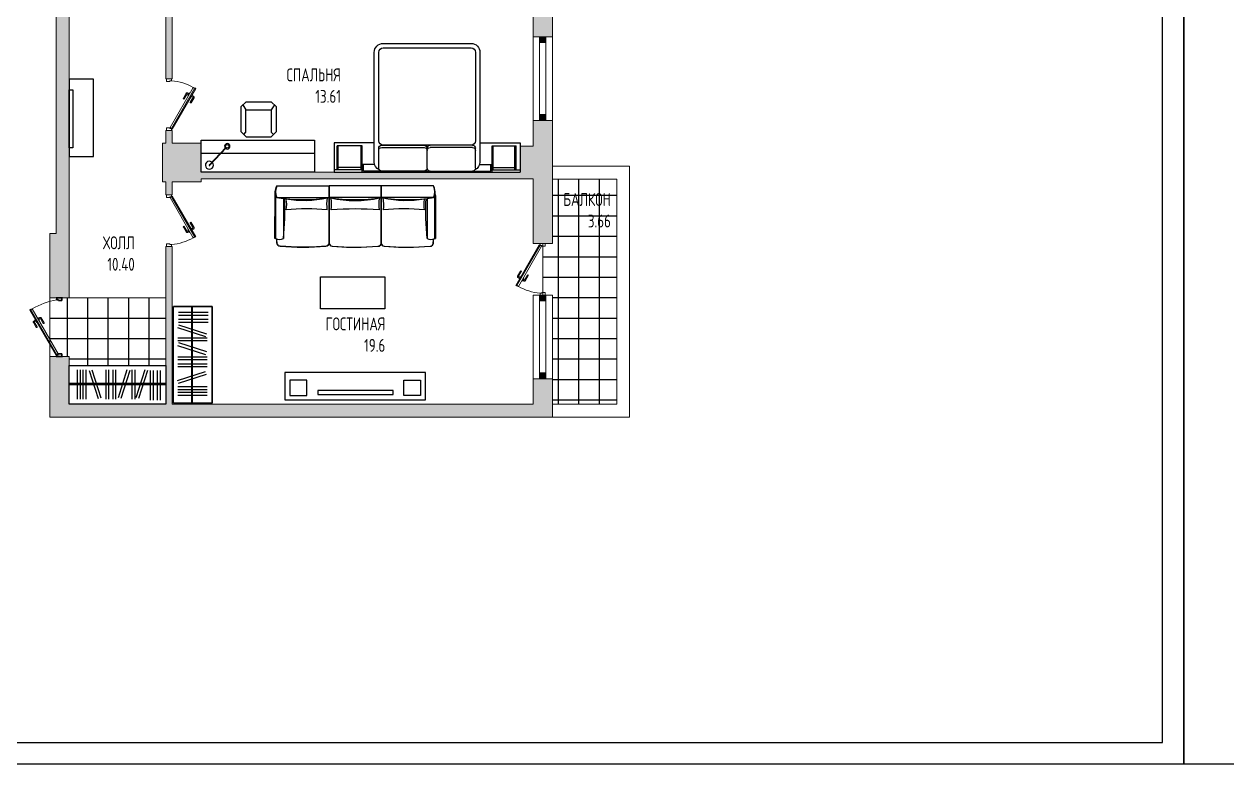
# Model space of a CAD drawing. Header units: millimetres. Extents: x -7516 to 14738, y -3327 to 3625.
# Drawn here: x 3750 to 4030, y 2436.8 to 2609.1 of the extents above; entities that cross this region are included whole.
import ezdxf

# ---------------------------------------------------------------- set-up
doc = ezdxf.new("R2010")
doc.units = ezdxf.units.MM
doc.header["$LTSCALE"] = 1.5
for name, color, linetype in [('КАНАЛЫ', 253, 'Continuous'), ('кафель', 9, 'Continuous'), ('МЕБЕЛЬ ОСНОВ', 7, 'Continuous'), ('Основные тонкие', 7, 'Continuous'), ('ПАРКЕТ', 9, 'Continuous')]:
    doc.layers.add(name, color=color, linetype=linetype)
for name, color, linetype, lineweight in [('новый план', 6, 'Continuous', 30), ('ОКНА', 130, 'Continuous', 30), ('ОКОННЫЕ ПРОЕМЫ', 20, 'Continuous', 30), ('СТЕНЫ', 30, 'Continuous', 30)]:
    doc.layers.add(name, color=color, linetype=linetype, lineweight=lineweight)
doc.styles.add('style1', font='txt.shx', dxfattribs={"width": 0.7, "height": 2.5})
pattern_1 = [(90, (-3193.185, -1840.9045), (-4.7625, 0), []), (180, (-3193.185, -1840.9045), (-3e-16, -4.7625), [])]

# ---------------------------------------------------------------- blocks, each defined once
blk = doc.blocks.new('дверь800')
at = {"color": 7, "lineweight": 5}
for p, q in [((6137.271, 2944.105), (6137.271, 2943.605)), ((6137.471, 2944.055), (6137.271, 2944.055)), ((6137.271, 2944.055), (6137.271, 2943.654)), ((6137.42, 2943.781), (6137.42, 2943.654)), ((6137.421, 2943.781), (6137.471, 2943.781)), ((6137.421, 2943.649), (6137.487, 2943.763)), ((6137.471, 2943.781), (6137.471, 2944.055)), ((6137.487, 2943.763), (6140.597, 2941.968)), ((6141.071, 2943.781), (6141.071, 2944.055)), ((6141.071, 2944.055), (6141.271, 2944.055)), ((6141.121, 2943.781), (6141.071, 2943.781)), ((6141.122, 2943.781), (6141.122, 2943.654)), ((6141.271, 2944.105), (6141.271, 2943.605)), ((6141.271, 2944.055), (6141.271, 2943.654)), ((6137.271, 2943.654), (6137.42, 2943.654)), ((6137.379, 2943.594), (6137.413, 2943.654)), ((6137.379, 2943.594), (6140.532, 2941.774)), ((6137.413, 2943.654), (6140.566, 2941.833)), ((6141.271, 2943.654), (6141.122, 2943.654)), ((6139.805, 2941.906), (6139.42, 2942.128)), ((6139.84, 2941.977), (6139.459, 2942.196)), ((6140.111, 2942.447), (6139.731, 2942.666)), ((6140.155, 2942.513), (6139.77, 2942.735)), ((6139.802, 2942.168), (6139.814, 2942.188)), ((6140.055, 2942.021), (6139.802, 2942.168)), ((6139.911, 2942.101), (6139.84, 2941.977)), ((6139.98, 2942.061), (6139.906, 2941.933)), ((6139.915, 2942.363), (6139.928, 2942.387)), ((6139.928, 2942.387), (6140.182, 2942.24)), ((6140.039, 2942.323), (6140.111, 2942.447)), ((6140.067, 2942.042), (6140.055, 2942.021)), ((6140.108, 2942.283), (6140.182, 2942.411)), ((6140.108, 2942.283), (6140.142, 2942.342)), ((6140.182, 2942.24), (6140.168, 2942.216)), ((6140.531, 2941.853), (6140.597, 2941.968)), ((6140.566, 2941.833), (6140.532, 2941.774))]:
    blk.add_line(p, q, dxfattribs=at)
blk.add_circle((6137.442, 2943.729), 0.0212, dxfattribs=at)
blk.add_arc((6137.083, 2943.986), 4.053, 330.12865, 355.29627, dxfattribs=at)
for centre, major_axis, start_param, end_param in [((6139.44, 2942.162), (-0.0102, 0.0381), 5.497787, 8.63938), ((6139.75, 2942.7), (-0.0102, 0.0381), 5.497787, 8.63938), ((6139.842, 2941.97), (-0.0192, 0.0715), 2.356194, 3.926991), ((6140.118, 2942.448), (-0.0715, -0.0192), 2.356194, 3.926991)]:
    blk.add_ellipse(centre, major_axis=major_axis, ratio=1, start_param=start_param, end_param=end_param, dxfattribs=at)
blk = doc.blocks.new('дверь наружный')
at = {"color": 0}
for p, q in [((6145.733, 3000.616), (6145.733, 3000.116)), ((6145.933, 3000.567), (6145.733, 3000.567)), ((6145.733, 3000.567), (6145.733, 3000.165)), ((6145.733, 3000.165), (6145.882, 3000.165)), ((6145.882, 3000.292), (6145.882, 3000.165)), ((6145.933, 3000.292), (6145.933, 3000.567)), ((6150.083, 3000.292), (6150.083, 3000.567)), ((6150.083, 3000.567), (6150.283, 3000.567)), ((6150.134, 3000.292), (6150.134, 3000.165)), ((6150.283, 3000.165), (6150.134, 3000.165)), ((6150.283, 3000.616), (6150.283, 3000.116)), ((6150.283, 3000.567), (6150.283, 3000.165))]:
    blk.add_line(p, q, dxfattribs=at)
at = {"color": 0, "lineweight": 9}
for p, q in [((6145.84, 3000.105), (6145.875, 3000.165)), ((6145.84, 3000.105), (6149.369, 2998.068)), ((6145.883, 3000.292), (6145.933, 3000.292)), ((6145.883, 3000.161), (6145.949, 3000.275)), ((6145.949, 3000.275), (6149.434, 2998.262)), ((6150.133, 3000.292), (6150.083, 3000.292)), ((6148.688, 2998.89), (6148.308, 2999.11)), ((6148.732, 2998.956), (6148.348, 2999.178)), ((6148.492, 2998.806), (6148.506, 2998.83)), ((6148.506, 2998.83), (6148.759, 2998.684)), ((6148.617, 2998.766), (6148.688, 2998.89)), ((6148.685, 2998.727), (6148.759, 2998.855)), ((6148.685, 2998.727), (6148.719, 2998.786)), ((6148.382, 2998.349), (6147.997, 2998.571)), ((6148.417, 2998.42), (6148.037, 2998.64)), ((6148.379, 2998.611), (6148.391, 2998.631)), ((6148.633, 2998.465), (6148.379, 2998.611)), ((6148.489, 2998.544), (6148.417, 2998.42)), ((6148.557, 2998.505), (6148.483, 2998.376)), ((6148.645, 2998.485), (6148.633, 2998.465)), ((6148.759, 2998.684), (6148.746, 2998.66)), ((6149.368, 2998.148), (6149.434, 2998.262))]:
    blk.add_line(p, q, dxfattribs=at)
at = {"color": 0, "lineweight": 0}
for p, q in [((6145.875, 3000.165), (6149.403, 2998.128)), ((6149.403, 2998.128), (6149.369, 2998.068))]:
    blk.add_line(p, q, dxfattribs=at)
at = {"color": 0}
blk.add_circle((6145.904, 3000.24), 0.0212, dxfattribs=at)
at = {"color": 0, "lineweight": 0}
blk.add_arc((6144.991, 3000.976), 5.206, 328.58926, 351.04465, dxfattribs=at)
at = {"color": 0, "lineweight": 9}
for centre, major_axis, start_param, end_param in [((6148.328, 2999.144), (-0.0102, 0.0381), 5.497787, 8.63938), ((6148.695, 2998.892), (-0.0715, -0.0192), 2.356194, 3.926991), ((6148.017, 2998.606), (-0.0102, 0.0381), 5.497787, 8.63938), ((6148.419, 2998.413), (-0.0192, 0.0715), 2.356194, 3.926991)]:
    blk.add_ellipse(centre, major_axis=major_axis, ratio=1, start_param=start_param, end_param=end_param, dxfattribs=at)
blk = doc.blocks.new('ЩШШ')
for p, q in [((4815.26, 2999.62), (4845.16, 2999.62)), ((4815.26, 2994.87), (4815.26, 2999.62)), ((4819.78, 2999.24), (4815.26, 2999.24)), ((4815.74, 2999.24), (4815.74, 2995.34)), ((4815.93, 2999.24), (4815.93, 2995.34)), ((4819.59, 2998.86), (4815.93, 2998.86)), ((4819.59, 2999.24), (4819.59, 2995.34)), ((4819.78, 2999.62), (4819.78, 2998.39)), ((4819.78, 2999.24), (4819.78, 2995.34)), ((4830.21, 2999.43), (4819.97, 2999.43)), ((4819.97, 2999.43), (4819.97, 2998.39)), ((4822.43, 2998.96), (4822.43, 2995.75)), ((4822.91, 2999.43), (4829.73, 2999.43)), ((4830.21, 2999.43), (4840.44, 2999.43)), ((4830.21, 2998.96), (4830.21, 2995.56)), ((4830.21, 2998.96), (4830.21, 2995.56)), ((4837.99, 2998.96), (4837.99, 2995.75)), ((4840.44, 2999.43), (4840.44, 2998.39)), ((4840.64, 2999.62), (4840.64, 2998.39)), ((4840.64, 2999.24), (4840.64, 2995.34)), ((4840.64, 2999.24), (4845.16, 2999.24)), ((4840.83, 2999.24), (4840.83, 2995.34)), ((4840.83, 2998.86), (4844.32, 2998.86)), ((4844.32, 2999.24), (4844.32, 2995.34)), ((4844.51, 2999.24), (4844.51, 2995.34)), ((4845.16, 2994.87), (4845.16, 2999.62)), ((4821.79, 2998.39), (4819.78, 2998.39)), ((4821.72, 2997.95), (4821.72, 2980.34)), ((4838.63, 2998.39), (4840.64, 2998.39)), ((4838.7, 2980.34), (4838.7, 2997.95)), ((4821.72, 2994.87), (4815.26, 2994.87)), ((4819.78, 2995.34), (4815.74, 2995.34)), ((4822.91, 2995.62), (4829.73, 2995.62)), ((4822.91, 2995.28), (4829.73, 2995.28)), ((4837.27, 2995.28), (4823.15, 2995.28)), ((4837.51, 2995.62), (4830.69, 2995.62)), ((4837.51, 2995.28), (4830.69, 2995.28)), ((4838.7, 2994.87), (4845.16, 2994.87)), ((4840.64, 2995.34), (4844.51, 2995.34)), ((4822.43, 2994.56), (4822.43, 2980.34)), ((4837.99, 2980.34), (4837.99, 2994.56)), ((4823.15, 2979.62), (4837.27, 2979.62)), ((4823.15, 2978.91), (4837.27, 2978.91))]:
    blk.add_line(p, q)
for centre, radius, start, end in [((4823.15, 2997.95), 1.43, 116.1111, 180), ((4822.91, 2998.96), 0.476, 90, 180), ((4829.73, 2998.96), 0.476, 0, 90), ((4830.69, 2998.96), 0.476, 90, 180), ((4837.51, 2998.96), 0.476, 0, 90), ((4837.27, 2997.95), 1.43, 0, 63.8889), ((4822.91, 2996.1), 0.476, 180, 270), ((4822.91, 2995.75), 0.476, 180, 270), ((4823.15, 2994.56), 0.714, 90, 180), ((4829.73, 2996.1), 0.476, 270, 0), ((4829.73, 2995.75), 0.476, 270, 0), ((4830.69, 2996.1), 0.476, 180, 270), ((4830.69, 2995.75), 0.476, 180, 270), ((4837.27, 2994.56), 0.714, 0, 90), ((4837.51, 2996.1), 0.476, 270, 0), ((4837.51, 2995.75), 0.476, 270, 0), ((4823.15, 2980.34), 1.43, 180, 270), ((4823.15, 2980.34), 0.714, 180, 270), ((4837.27, 2980.34), 0.714, 270, 0), ((4837.27, 2980.34), 1.43, 270, 0)]:
    blk.add_arc(centre, radius, start, end)
blk = doc.blocks.new('ММ07 950х2490')
for p, q in [((-1205, 923), (-1196, 948)), ((-1196, 948), (-384, 948)), ((-1196, 948), (-384, 948)), ((-384, 948), (-384, 124)), ((-384, 124), (-384, 948)), ((426, 948), (-384, 948)), ((426, 948), (-384, 948)), ((-384, 948), (-384, 124)), ((-384, 124), (-384, 948)), ((1238, 948), (426, 948)), ((1238, 948), (426, 948)), ((426, 948), (426, 124)), ((426, 62), (426, 948)), ((426, 60), (426, 948)), ((426, 124), (426, 948)), ((1246, 923), (1238, 948)), ((-1224, 131), (-1222, 827)), ((-1224, 802), (-1224, 131)), ((-1222, 827), (-1220, 857)), ((-1220, 857), (-1205, 923)), ((-1214, 131), (-1214, 864)), ((-1214, 851), (-1214, 131)), ((-1196, 768), (-384, 768)), ((-1094, 753), (-1094, 131)), ((426, 768), (-384, 768)), ((1238, 768), (426, 768)), ((1136, 753), (1136, 131)), ((1262, 857), (1246, 923)), ((1256, 131), (1256, 864)), ((1256, 851), (1256, 131)), ((1264, 827), (1262, 857)), ((1266, 131), (1264, 827)), ((1266, 802), (1266, 131)), ((-1214, 131), (-1224, 131)), ((-1214, 131), (-1224, 131)), ((-1194, 124), (-1214, 131)), ((-1190, 42), (-1194, 124)), ((-1194, 62), (-1194, 124)), ((-1185, 33), (-1190, 42)), ((-1163, 15), (-1185, 33)), ((-1144, 12), (-1163, 15)), ((-884, 0), (-1144, 12)), ((-653, 0), (-884, 0)), ((-431, 12), (-653, 0)), ((-399, 26), (-431, 12)), ((-388, 42), (-399, 26)), ((-384, 62), (-388, 42)), ((-384, 124), (-384, 62)), ((-384, 62), (-384, 124)), ((-384, 124), (-384, 62)), ((-384, 62), (-384, 124)), ((-384, 62), (-380, 42)), ((-380, 42), (-369, 26)), ((-369, 26), (-338, 12)), ((-338, 12), (-115, 0)), ((-115, 0), (115, 0)), ((115, 0), (376, 12)), ((376, 12), (395, 15)), ((395, 15), (417, 33)), ((417, 33), (422, 42)), ((422, 42), (426, 60)), ((426, 124), (426, 62)), ((426, 62), (426, 124)), ((426, 62), (430, 42)), ((430, 42), (441, 26)), ((441, 26), (472, 12)), ((472, 12), (695, 0)), ((695, 0), (925, 0)), ((925, 0), (1186, 12)), ((1186, 12), (1205, 15)), ((1205, 15), (1227, 33)), ((1227, 33), (1232, 42)), ((1232, 42), (1236, 124)), ((1236, 124), (1256, 131)), ((1236, 62), (1236, 124)), ((1256, 131), (1266, 131)), ((1256, 131), (1266, 131))]:
    blk.add_line(p, q)
for centre, radius, start, end in [((-818, 799), 406, 158.5632, 179.5809), ((-982, 857), 233, 157.205, 202.718), ((860, 799), 406, 0.4193, 21.4364), ((1023, 857), 233, 337.2846, 22.7952), ((-789, 3321), 2586, 260.9423, 279.0128), ((-5041, 566), 3971, 353.706, 2.6744), ((-767, 2387), 1663, 260.0645, 282.2775), ((-1421, 657), 379, 347.7285, 14.0418), ((144, 660), 567, 169.5898, 188.4269), ((21, 3321), 2586, 260.987, 279.0128), ((21, 2446), 1726, 257.4143, 282.5849), ((-913, 660), 567, 351.5741, 10.4095), ((954, 660), 567, 169.5897, 188.426), ((831, 3321), 2586, 260.9872, 279.0577), ((808, 2387), 1663, 257.7227, 279.9353), ((-103, 660), 567, 351.5743, 10.4103), ((1463, 657), 379, 165.9569, 192.2717), ((5082, 566), 3971, 177.3257, 186.294), ((-734, -2911), 3502, 84.7961, 95.2043), ((21, -4516), 5106, 85.8125, 94.1879), ((775, -2911), 3502, 84.7959, 95.2043), ((-1154, 270), 152, 246.7807, 293.2228), ((-1144, 62), 50, 180.0001, 270.0116), ((-789, 4867), 4868, 265.8169, 274.1833), ((-434, 62), 50, 270.0001, 0.0001), ((-334, 62), 50, 180.0001, 270.0116), ((21, 4867), 4868, 265.817, 274.1833), ((376, 62), 50, 270.0001, 0.0116), ((476, 62), 50, 180.0001, 269.9886), ((831, 4867), 4868, 265.8171, 274.1833), ((1196, 270), 152, 246.7807, 293.2194), ((1186, 62), 50, 270.0001, 0.0116)]:
    blk.add_arc(centre, radius, start, end)

msp = doc.modelspace()

# ---------------------------------------------------------------- hatches: boundary and pattern name
at = {"layer": 'КАНАЛЫ', "ltscale": 1.5, "true_color": 0x939598}
h = msp.add_hatch(color=252, dxfattribs=at)
h.dxf.hatch_style = 1
h.paths.add_polyline_path([(3872.95, 2663.03), (3757.46, 2663.03), (3757.46, 2560.28), (3755.96, 2560.28), (3755.96, 2545.28), (3757.6, 2545.28), (3757.6, 2545.28), (3758.81, 2545.28), (3760.46, 2545.28), (3760.46, 2625.53), (3774.71, 2625.53), (3774.71, 2626.28), (3774.71, 2627.03), (3760.46, 2627.03), (3760.46, 2658.54), (3782.95, 2658.53), (3782.95, 2655.53), (3790.45, 2655.53), (3790.45, 2658.53), (3795.7, 2658.53), (3795.7, 2657.03), (3795.71, 2657.03), (3795.7, 2657.03), (3795.7, 2633.78), (3795.71, 2633.78), (3795.7, 2633.03), (3795.7, 2633.03), (3795.7, 2627.03), (3786.71, 2627.03), (3786.71, 2626.28), (3786.71, 2625.53), (3797.2, 2625.53), (3797.2, 2658.53), (3865.45, 2658.53), (3865.45, 2655.53), (3868.45, 2655.53), (3868.45, 2646.53), (3872.95, 2646.53)])
h = msp.add_hatch(color=252, dxfattribs=at)
h.dxf.hatch_style = 1
h.paths.add_polyline_path([(3868.45, 2612.03), (3868.45, 2606.11), (3872.95, 2606.11), (3872.95, 2627.03), (3868.45, 2627.03), (3868.45, 2613.53), (3782.95, 2613.53), (3782.95, 2596.28), (3784.45, 2596.28), (3784.45, 2612.03)])
h = msp.add_hatch(color=252, dxfattribs=at)
h.dxf.hatch_style = 1
h.paths.add_polyline_path([(3791.2, 2581.28), (3784.45, 2581.28), (3784.45, 2584.28), (3782.95, 2584.28), (3782.95, 2581.28), (3782.58, 2581.28), (3782.2, 2581.28), (3782.2, 2572.28), (3782.95, 2572.28), (3782.95, 2569.28), (3784.45, 2569.28), (3784.45, 2572.28), (3791.2, 2572.28), (3791.2, 2573.03), (3868.45, 2573.03), (3868.45, 2557.96), (3870.7, 2557.96), (3872.95, 2557.96), (3872.95, 2572.96), (3872.95, 2575.96), (3872.95, 2586.61), (3868.45, 2586.61), (3868.45, 2580.61), (3865.45, 2580.61), (3865.45, 2574.53), (3791.2, 2574.53)])
h = msp.add_hatch(dxfattribs=at)
h.set_pattern_fill('ANSI37', color=252, scale=1.5, angle=45)
h.set_pattern_definition(pattern_1)
h.paths.add_polyline_path([(3872.95, 2545.96), (3872.95, 2520.53), (3887.95, 2520.53), (3887.95, 2572.96), (3872.95, 2572.96), (3872.95, 2557.96), (3870.7, 2557.96), (3870.7, 2545.96)])
h = msp.add_hatch(color=252, dxfattribs=at)
h.dxf.hatch_style = 1
h.paths.add_polyline_path([(3872.95, 2520.53), (3872.95, 2526.46), (3868.45, 2526.46), (3868.45, 2520.53), (3784.45, 2520.53), (3784.45, 2557.28), (3783.1, 2557.28), (3782.95, 2557.28), (3782.95, 2520.53), (3760.46, 2520.53), (3760.46, 2531.63), (3758.81, 2531.63), (3758.81, 2531.63), (3757.6, 2531.63), (3755.96, 2531.63), (3755.96, 2517.53), (3872.95, 2517.53)])
h = msp.add_hatch(dxfattribs=at)
h.set_pattern_fill('ANSI37', color=252, scale=1.5, angle=45)
h.set_pattern_definition(pattern_1)
h.paths.add_polyline_path([(3760.46, 2545.28), (3755.96, 2545.28), (3755.96, 2531.63), (3760.46, 2531.63), (3760.46, 2529.53), (3782.95, 2529.53), (3782.95, 2545.28)])
at = {"layer": 'МЕБЕЛЬ ОСНОВ', "ltscale": 1.5, "true_color": 0x636466}
h = msp.add_hatch(color=251, dxfattribs=at)
h.dxf.hatch_style = 1
h.paths.add_polyline_path([(3871.45, 2604.61), (3871.45, 2606.11), (3869.95, 2606.11), (3869.95, 2604.61)])
h = msp.add_hatch(color=251, dxfattribs=at)
h.dxf.hatch_style = 1
h.paths.add_polyline_path([(3871.45, 2588.11), (3869.95, 2588.11), (3869.95, 2586.61), (3871.45, 2586.61)])
h = msp.add_hatch(color=251, dxfattribs=at)
h.dxf.hatch_style = 1
h.paths.add_polyline_path([(3871.45, 2545.96), (3869.95, 2545.96), (3869.95, 2544.46), (3871.45, 2544.46)])
h = msp.add_hatch(color=251, dxfattribs=at)
h.dxf.hatch_style = 1
h.paths.add_polyline_path([(3871.45, 2527.96), (3869.95, 2527.96), (3869.95, 2526.46), (3871.45, 2526.46)])

# ---------------------------------------------------------------- linework, layer by layer
for p, q in [((3808.28, 2590.22), (3807.54, 2589.11)), ((3817.58, 2578.91), (3791.2, 2578.91)), ((3788.97, 2543.25), (3788.97, 2520.75)), ((3789.16, 2520.75), (3789.16, 2543.25)), ((3785.95, 2541.96), (3792.8, 2541.96)), ((3785.95, 2541.29), (3792.8, 2541.29)), ((3785.95, 2540.32), (3792.8, 2540.32)), ((3785.95, 2539.66), (3792.8, 2539.66)), ((3785.71, 2538.37), (3792.24, 2536.29)), ((3785.92, 2539), (3792.45, 2536.92)), ((3785.71, 2534.23), (3792.24, 2532.15)), ((3785.75, 2536.03), (3792.61, 2536.03)), ((3785.75, 2535.36), (3792.61, 2535.36)), ((3785.92, 2534.87), (3792.45, 2532.78)), ((3785.75, 2531.58), (3792.61, 2531.58)), ((3762.37, 2528.54), (3762.37, 2521.69)), ((3763.04, 2528.54), (3763.04, 2521.69)), ((3763.68, 2528.54), (3763.68, 2521.69)), ((3764.34, 2528.54), (3764.34, 2521.69)), ((3765.14, 2528.38), (3767.23, 2521.85)), ((3765.78, 2528.58), (3767.86, 2522.05)), ((3768.99, 2528.54), (3768.99, 2521.69)), ((3769.66, 2528.54), (3769.66, 2521.69)), ((3770.63, 2528.54), (3770.63, 2521.69)), ((3771.29, 2528.54), (3771.29, 2521.69)), ((3773.94, 2528.58), (3771.86, 2522.05)), ((3774.58, 2528.38), (3772.49, 2521.85)), ((3775.07, 2528.54), (3775.07, 2521.69)), ((3775.74, 2528.54), (3775.74, 2521.69)), ((3778.08, 2528.58), (3776, 2522.05)), ((3778.72, 2528.38), (3776.63, 2521.85)), ((3785.75, 2530.92), (3792.61, 2530.92)), ((3785.75, 2529.94), (3792.61, 2529.94)), ((3785.75, 2529.28), (3792.61, 2529.28)), ((3779.37, 2528.35), (3779.37, 2521.5)), ((3780.03, 2528.35), (3780.03, 2521.5)), ((3781, 2528.35), (3781, 2521.5)), ((3781.67, 2528.35), (3781.67, 2521.5)), ((3785.71, 2526.07), (3792.24, 2528.15)), ((3785.92, 2525.43), (3792.45, 2527.52)), ((3782.95, 2525.33), (3760.46, 2525.33)), ((3760.46, 2525.13), (3782.95, 2525.13)), ((3785.75, 2524.63), (3792.61, 2524.63)), ((3785.75, 2523.96), (3792.61, 2523.96)), ((3785.75, 2523.33), (3792.61, 2523.33)), ((3785.75, 2522.66), (3792.61, 2522.66))]:
    msp.add_line(p, q)
at = {"color": 18, "true_color": 0x000000}
for points in [[(3599.48, 2436.78), (4019.98, 2436.78), (4019.98, 2733.78), (3599.48, 2733.78)], [(4019.98, 2436.78), (4440.48, 2436.78), (4440.48, 2733.78), (4019.98, 2733.78)]]:
    msp.add_lwpolyline(points, close=True, dxfattribs=at)
for points in [[(3801.77, 2582.73), (3800.52, 2583.98), (3800.52, 2589.84), (3801.66, 2590.98), (3804.59, 2590.98), (3807.52, 2590.98), (3808.66, 2589.84), (3808.66, 2583.98), (3807.41, 2582.73), (3804.59, 2582.73)], [(3784.76, 2520.75), (3784.76, 2543.25), (3793.76, 2543.25), (3793.76, 2520.75)], [(3760.46, 2529.53), (3782.95, 2529.53), (3782.95, 2520.53), (3760.46, 2520.53)]]:
    msp.add_lwpolyline(points, close=True)
for points in [[(3800.9, 2590.22), (3801.64, 2589.11), (3807.54, 2589.11), (3807.54, 2583.86), (3808.04, 2583.36)], [(3801.14, 2583.36), (3801.64, 2583.86), (3801.64, 2589.11)], [(3762.93, 2525.13), (3764.34, 2525.13), (3764.34, 2525.33), (3762.93, 2525.33)], [(3789.16, 2523.22), (3789.16, 2524.63), (3788.97, 2524.63), (3788.97, 2523.22)]]:
    msp.add_lwpolyline(points)
at = {"ltscale": 0.5}
msp.add_lwpolyline([(3791.2, 2574.53), (3791.2, 2582.03), (3817.58, 2582.03), (3817.58, 2574.53)], close=True, dxfattribs=at)
msp.add_lwpolyline([(3796.94, 2580.32), (3793.08, 2576.23, 1), (3793.17, 2576.14), (3797.03, 2580.23)], format="xyb")
at = {"ltscale": 10}
for points in [[(3815.78, 2522.54), (3815.78, 2526.14), (3811.88, 2526.14), (3811.88, 2522.54)], [(3838.36, 2522.54), (3838.36, 2526.14), (3842.26, 2526.14), (3842.26, 2522.54)]]:
    msp.add_lwpolyline(points, close=True, dxfattribs=at)
msp.add_circle((3797.28, 2580.58), 0.422)
for centre, radius, start, end in [((3797.28, 2580.58), 0.625, 232.3744, 220.8961), ((3793.13, 2576.19), 0.937, 50.4578, 42.8127), ((3793.13, 2576.19), 0.0906, 90.2654, 3.0052)]:
    msp.add_arc(centre, radius, start, end)
at = {"layer": 'кафель', "color": 252, "lineweight": 5, "ltscale": 1.5, "true_color": 0x939598}
for points in [[(3872.95, 2520.53), (3887.95, 2520.53), (3887.95, 2572.96), (3872.95, 2572.96), (3872.95, 2557.96), (3870.7, 2557.96), (3870.7, 2545.96), (3872.95, 2545.96), (3872.95, 2520.53)], [(3755.96, 2531.41), (3755.96, 2545.28), (3760.46, 2545.28), (3760.46, 2545.28), (3782.95, 2545.28), (3782.95, 2520.53)], [(3755.96, 2531.63), (3760.46, 2531.63), (3760.46, 2520.53), (3782.95, 2520.53)]]:
    msp.add_lwpolyline(points, dxfattribs=at)
at = {"layer": 'МЕБЕЛЬ ОСНОВ', "ltscale": 1.5}
for points in [[(3760.46, 2578.24), (3766.16, 2578.24), (3766.16, 2596.24), (3760.46, 2596.24)], [(3760.46, 2580.26), (3760.46, 2593.77), (3761.3, 2593.77), (3761.3, 2580.26)]]:
    msp.add_lwpolyline(points, close=True, dxfattribs=at)
at = {"layer": 'МЕБЕЛЬ ОСНОВ'}
msp.add_lwpolyline([(3818.98, 2550.22), (3833.98, 2550.22), (3833.98, 2542.72), (3818.98, 2542.72)], close=True, dxfattribs=at)
at = {"layer": 'МЕБЕЛЬ ОСНОВ', "ltscale": 1.5}
for points in [[(3793.76, 2520.75), (3793.76, 2543.25), (3784.76, 2543.25)], [(3810.71, 2523.7), (3810.71, 2521.59), (3843.43, 2521.59), (3843.43, 2527.89), (3810.71, 2527.89), (3810.71, 2523.7)], [(3835.93, 2523.7), (3818.37, 2523.7), (3818.37, 2522.8), (3835.93, 2522.8), (3835.93, 2523.7), (3818.37, 2523.7)]]:
    msp.add_lwpolyline(points, dxfattribs=at)
at = {"layer": 'ОКНА', "color": 252, "lineweight": 5, "ltscale": 1.5, "true_color": 0x939598}
for points in [[(3871.45, 2606.11), (3869.95, 2606.11), (3869.95, 2586.61), (3871.45, 2586.61)], [(3871.45, 2526.46), (3869.95, 2526.46), (3869.95, 2545.96), (3871.45, 2545.96)]]:
    msp.add_lwpolyline(points, close=True, dxfattribs=at)
at = {"layer": 'ОКОННЫЕ ПРОЕМЫ', "color": 252, "lineweight": 5, "ltscale": 1.5, "true_color": 0x939598}
for points in [[(3872.95, 2606.11), (3868.45, 2606.11), (3868.45, 2586.61), (3872.95, 2586.61)], [(3872.95, 2526.46), (3868.45, 2526.46), (3868.45, 2545.96), (3872.95, 2545.96)]]:
    msp.add_lwpolyline(points, close=True, dxfattribs=at)
at = {"layer": 'Основные тонкие'}
msp.add_lwpolyline([(3619.48, 2441.78), (4014.98, 2441.78), (4014.98, 2728.78), (3619.48, 2728.78)], close=True, dxfattribs=at)
at = {"layer": 'ПАРКЕТ', "color": 252, "lineweight": 5, "ltscale": 1.5, "true_color": 0x939598}
for points in [[(3760.46, 2545.28), (3760.46, 2625.53)], [(3782.95, 2613.53), (3782.95, 2596.28), (3784.45, 2596.28), (3784.45, 2612.03)], [(3868.45, 2612.03), (3868.45, 2580.61), (3865.45, 2580.61), (3865.45, 2574.53), (3791.2, 2574.53), (3791.2, 2581.28), (3784.45, 2581.28), (3784.45, 2584.28), (3782.95, 2584.28), (3782.95, 2581.28), (3782.58, 2581.28), (3782.2, 2581.28), (3782.2, 2572.28), (3782.95, 2572.28), (3782.95, 2569.28), (3784.45, 2569.28), (3784.45, 2572.28), (3791.2, 2572.28), (3791.2, 2573.03), (3868.45, 2573.03), (3868.45, 2573.03), (3868.45, 2573.03), (3868.45, 2557.96), (3870.7, 2557.96), (3870.7, 2545.96), (3868.45, 2545.96), (3868.45, 2520.53), (3784.45, 2520.53), (3784.45, 2557.28), (3782.95, 2557.28), (3782.95, 2545.28), (3760.46, 2545.28)]]:
    msp.add_lwpolyline(points, dxfattribs=at)
at = {"layer": 'СТЕНЫ', "color": 252, "lineweight": 5, "ltscale": 1.5, "true_color": 0x939598}
for points in [[(3755.96, 2545.28), (3755.96, 2560.28), (3757.46, 2560.28), (3757.46, 2663.03)], [(3868.45, 2613.53), (3868.45, 2627.03), (3872.95, 2627.03), (3872.95, 2606.11), (3868.45, 2606.11), (3868.45, 2612.03), (3784.45, 2612.03), (3784.45, 2596.28), (3782.95, 2596.28), (3782.95, 2613.53), (3868.45, 2613.53)], [(3760.46, 2625.53), (3760.46, 2545.28), (3755.96, 2545.28)], [(3782.95, 2569.28), (3782.95, 2572.28), (3782.2, 2572.28), (3782.2, 2581.28), (3782.95, 2581.28), (3782.95, 2584.28), (3784.45, 2584.28), (3784.45, 2581.28), (3791.2, 2581.28), (3791.2, 2574.53), (3865.45, 2574.53), (3865.45, 2580.61), (3868.45, 2580.61), (3868.45, 2586.61), (3872.95, 2586.61), (3872.95, 2557.96), (3868.45, 2557.96), (3868.45, 2573.03), (3865.45, 2573.03), (3865.45, 2573.03), (3791.2, 2573.03), (3791.2, 2572.28), (3784.45, 2572.28), (3784.45, 2569.28), (3782.95, 2569.28)], [(3872.95, 2517.53), (3890.95, 2517.53), (3890.95, 2575.96), (3872.95, 2575.96), (3872.95, 2572.96), (3887.95, 2572.96), (3887.95, 2520.53), (3872.95, 2520.53), (3872.95, 2517.53)], [(3760.46, 2531.63), (3760.46, 2520.53), (3782.95, 2520.53), (3782.95, 2557.28), (3784.45, 2557.28), (3784.45, 2520.53), (3868.45, 2520.53), (3868.45, 2526.46), (3872.95, 2526.46), (3872.95, 2517.53), (3755.96, 2517.53), (3755.96, 2531.63), (3760.46, 2531.63)]]:
    msp.add_lwpolyline(points, dxfattribs=at)

# ---------------------------------------------------------------- block references
at = {"layer": 'МЕБЕЛЬ ОСНОВ', "xscale": -1.448301947071712, "yscale": 1.448301947071712, "zscale": 1.448301947071712, "rotation": 180}
msp.add_blockref('ЩШШ', (-3151.8, 6918.89), dxfattribs=at)
at = {"layer": 'МЕБЕЛЬ ОСНОВ', "xscale": 0.015, "yscale": 0.015, "zscale": 0.015}
msp.add_blockref('ММ07 950х2490', (3826.75, 2557.14), dxfattribs=at)
at = {"layer": 'новый план', "color": 1, "lineweight": -3, "yscale": 3, "zscale": 3}
for p, xscale, rotation in [((12615.27, -15827.53), 3, 90.00000000000001), ((12615.27, 20981.1), -3, 90), ((-4960.86, 20969.77), 3, 270)]:
    msp.add_blockref('дверь800', p, dxfattribs=dict(at, xscale=xscale, rotation=rotation))
at = {"layer": 'новый план', "color": 0, "lineweight": -3, "xscale": -3, "yscale": 3, "zscale": 3, "rotation": 270}
msp.add_blockref('дверь наружный', (-5242.89, -15905.57), dxfattribs=at)

# ---------------------------------------------------------------- texts
at = {"layer": 'МЕБЕЛЬ ОСНОВ', "ltscale": 1.5, "char_height": 3, "attachment_point": 1, "style": 'style1'}
for s, insert in [('\\pxqr;СПАЛЬНЯ\\P13.61', (3801, 2598.71)), ('\\pxqr;БАЛКОН\\P3.66', (3863.84, 2569.7)), ('\\pxqr;ХОЛЛ\\P10.40', (3753.01, 2559.62)), ('\\pxqr;ГОСТИНАЯ\\P19.6', (3811.33, 2540.74))]:
    msp.add_mtext_dynamic_manual_height_columns(s, width=22.7397, gutter_width=18.75, heights=[0], dxfattribs=dict(at, insert=insert))

doc.saveas('drawing.dxf')
